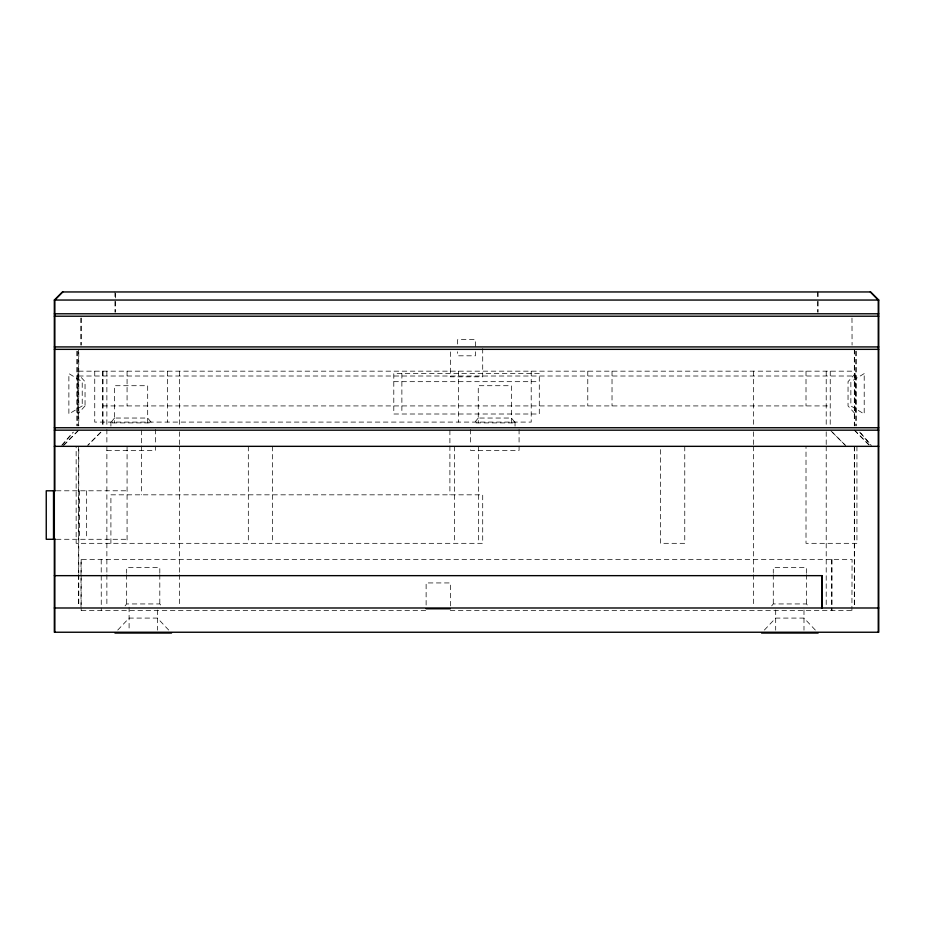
<?xml version="1.0" encoding="UTF-8"?>
<svg xmlns="http://www.w3.org/2000/svg" width="925" height="925" viewBox="0 0 925 925"><rect width="100%" height="100%" fill="white"/><g stroke="black" fill="none" stroke-linecap="round" stroke-linejoin="round"><path stroke-width="0.69" stroke-dasharray="4.62 3.47" d="M125.06 605.887L126.667 603.944L159.805 603.944L161.424 605.887M771.658 605.887L773.277 603.944L806.415 603.944L808.022 605.887M62.16 445.237L73.422 432.114M61.697 445.307L72.474 432.912M117.776 630.052L129.095 618.085L157.389 618.085L168.697 630.052M764.385 630.052L775.693 618.085L803.987 618.085L815.307 630.052M63.813 445.33L78.775 430.171M100.86 432.195L87.771 445.33L102.825 430.171M63.42 445.33L78.579 430.171M78.579 371.168L854.503 371.168M78.579 376.012L854.503 376.012M393.796 381.678L539.287 381.678M102.825 405.925L830.257 405.925M106.872 450.371L155.365 450.371L155.365 446.174M56.356 490.793L127.072 490.793M56.356 539.287L127.072 539.287M425.72 610.407L81.007 610.407L81.007 559.486L852.075 559.486L851.913 610.407M450.255 610.407L852.075 610.407M854.503 430.171L869.662 445.33M854.307 430.171L869.269 445.33M860.608 432.912L871.385 445.307M859.66 432.114L870.922 445.237M856.932 446.336L856.932 543.322L806.01 543.322L806.01 446.336M856.122 351.222L856.122 425.858M855.903 351.222L855.903 425.858M854.503 349.349L854.503 425.847M854.503 446.336L854.503 606.546M854.307 349.349L854.307 425.847M854.307 446.336L854.307 606.546M851.983 318.05L852.075 345.083M831.876 559.486L831.876 610.407M831.818 559.486L831.818 610.407M830.257 371.168L830.211 425.847M826.21 371.168L826.21 426.043M826.21 431.813L826.21 444.809M826.21 446.255L826.21 606.546M818.128 291.953L818.128 298.694M818.128 301.388L818.128 312.164M817.631 291.953L817.631 298.694M817.631 301.388L817.631 312.164M806.415 573.257L806.415 567.568L773.277 567.568L773.277 573.257M806.415 574.679L806.415 605.956M806.01 371.168L806.01 405.925M803.987 610.049L803.987 630.168M775.693 610.049L775.693 630.168M773.277 574.679L773.277 605.956M753.47 371.168L753.47 426.043M753.47 431.813L753.47 444.809M753.47 446.255L753.47 573.327M753.47 574.772L753.47 606.546M684.766 446.336L684.766 543.322L660.519 543.322L660.519 446.336M612.026 371.168L612.026 405.925M587.78 371.168L587.78 405.925M531.204 371.168L531.204 422.089L94.743 422.089L94.743 371.168M519.075 429.362L519.075 444.775M519.075 446.174L519.075 450.371L470.582 450.371L470.582 446.174M515.04 422.089L515.04 426.124M511.398 422.898L511.398 385.713L478.26 385.713L478.26 422.898M482.711 348.54L482.711 376.822L450.371 376.822L450.371 348.54M478.664 446.336L478.664 543.322M475.427 346.378L475.427 339.648L457.655 339.648L457.655 346.378M475.427 351.766L475.427 355.813L457.655 355.813L457.655 351.766M470.582 429.362L470.582 444.775M458.453 371.168L458.453 422.089M454.418 446.336L454.418 543.322M450.371 605.921L450.371 582.935L426.124 582.935L426.124 605.921M449.897 430.171L449.897 444.543M449.897 445.977L449.897 494.829M401.878 373.596L401.878 414.007M272.563 446.336L272.563 543.322M248.316 446.336L248.316 543.322M179.612 371.168L179.612 426.043M179.612 431.813L179.612 444.809M179.612 446.255L179.612 573.327M179.612 574.772L179.612 606.546M167.483 371.168L167.483 422.089M159.805 573.257L159.805 567.568L126.667 567.568L126.667 573.257M159.805 574.679L159.805 605.956M157.389 610.049L157.389 630.168M155.365 429.362L155.365 444.775M147.688 422.898L147.688 385.713L114.55 385.713L114.55 422.898M141.467 430.171L141.467 444.543M141.467 445.977L141.467 494.829M129.095 607.182L129.095 630.168M127.072 371.168L127.072 405.925M127.072 446.336L127.072 543.322M126.667 574.679L126.667 605.956M115.452 293.306L115.452 298.694M115.452 301.388L115.452 312.164M114.954 291.953L114.954 298.694M114.954 301.388L114.954 312.164M110.907 422.089L110.907 426.124M110.907 543.322L110.907 494.829L482.711 494.829L482.711 543.322L76.151 543.322L76.151 446.336M106.872 371.168L106.872 426.043M106.872 429.362L106.872 444.809M106.872 446.174L106.872 573.327M106.872 574.772L106.872 606.546M102.883 371.168L102.883 425.847M102.825 371.168L102.825 425.847M101.207 559.486L101.264 610.407M86.661 490.793L86.661 539.287M81.099 318.05L81.099 345.083M81.169 559.486L81.169 610.407M81.007 318.05L81.007 345.083M79.388 490.793L79.388 539.287M78.775 352.147L78.775 425.847M78.775 449.226L78.775 573.35M78.775 574.795L78.775 606.546M78.579 349.349L78.579 425.847M78.579 446.336L78.579 573.35M78.579 574.795L78.579 606.546M77.18 351.222L77.18 425.858M76.96 351.222L76.96 425.858M114.55 418.042L110.503 422.898L151.723 422.898L147.688 418.042L114.55 418.042M478.26 418.042L474.224 422.898L515.445 422.898L511.398 418.042L478.26 418.042M85.042 405.925L77.769 414.007L77.769 373.596L85.042 381.678L85.042 405.925M855.313 373.596L848.04 381.678L848.04 405.925L855.313 414.007L855.313 373.596M82.221 405.925L68.878 414.007L68.878 373.596L82.221 381.678L82.221 405.925M864.204 373.596L850.861 381.678L850.861 405.925L864.204 414.007L864.204 373.596M539.287 373.596L393.796 373.596L393.796 414.007L539.287 414.007L539.287 373.596M845.415 445.33L830.257 430.171L845.311 445.33"/><path stroke-width="1.39" d="M62.807 291.953L54.829 300.047L54.829 491.083M54.332 300.047L62.414 291.953L870.668 291.953L878.75 300.047L878.75 632.237L54.332 632.237L54.332 300.047L878.75 300.047M54.332 313.783L878.75 313.783M54.332 316.211L878.75 316.211M54.332 346.921L878.75 346.921M54.332 349.349L878.75 349.349M54.332 427.743L878.75 427.743M54.332 430.171L878.75 430.171M54.332 446.336L878.75 446.336M54.91 490.793L46.25 490.793L46.25 539.287L54.91 539.287M54.332 575.651L822.175 575.651L822.175 607.991M54.332 607.991L878.75 607.991M426.124 608.789L450.371 608.789M114.954 633.047L171.53 633.047M761.553 633.047L818.128 633.047M870.275 291.953L878.253 300.047L878.253 632.237M821.77 575.651L821.77 607.991M54.829 538.708L54.829 632.237M53.523 490.793L53.523 539.287"/></g></svg>
